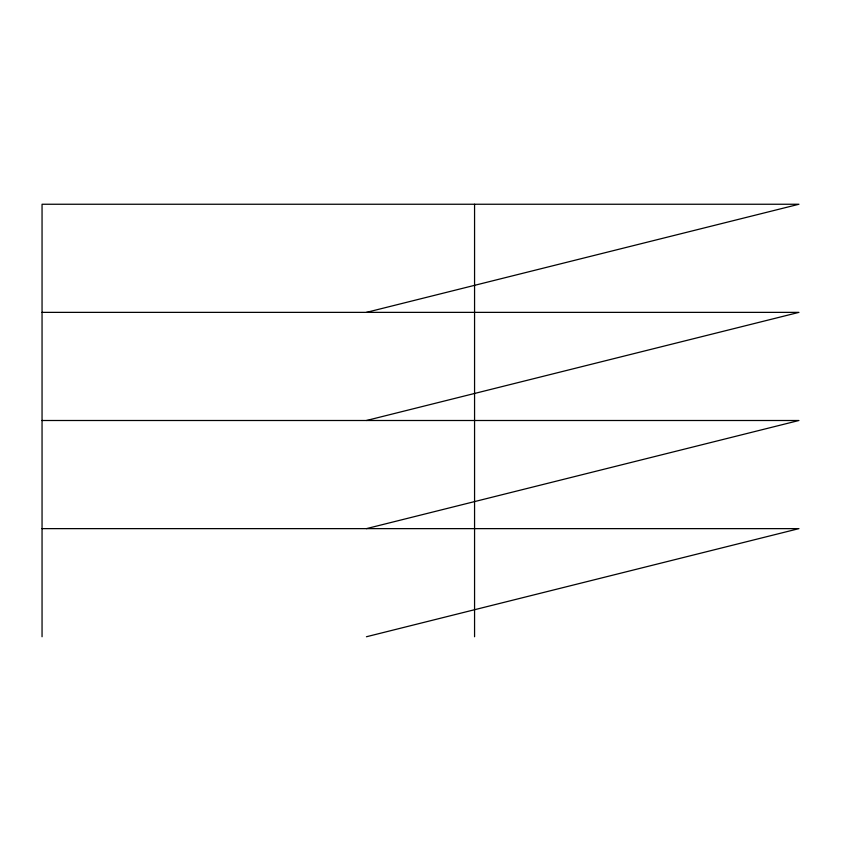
<?xml version="1.0" encoding="UTF-8"?>
<svg xmlns="http://www.w3.org/2000/svg" width="841" height="841" viewBox="0 0 841 841"><rect width="100%" height="100%" fill="white"/><g stroke="black" fill="none" stroke-linecap="round" stroke-linejoin="round"><path stroke-width="1.26" d="M366.434 312.368L798.95 204.247L42.05 204.247L42.05 636.753M366.434 420.5L798.95 312.368L42.05 312.368M366.434 528.632L798.95 420.5L42.05 420.5M366.434 636.753L798.95 528.632L42.05 528.632M474.566 204.247L474.566 636.753"/></g></svg>
